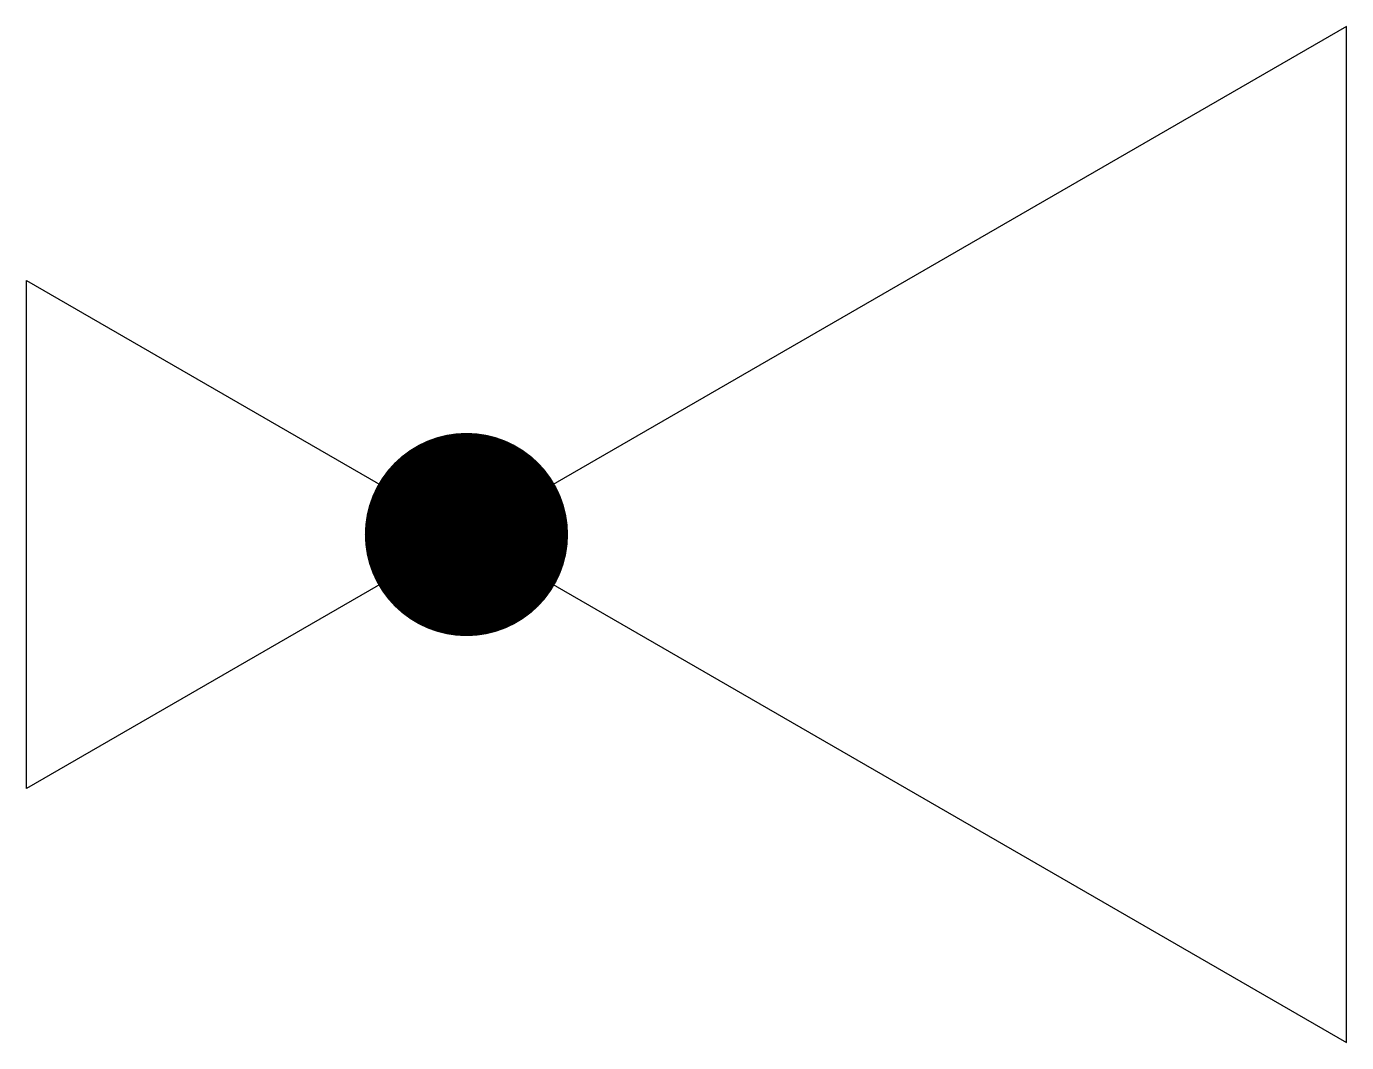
# Model space of a CAD drawing. Header units: millimetres. Extents: x -10129.725 to -10129.53, y 51.97 to 52.12.
import ezdxf

# ---------------------------------------------------------------- set-up
doc = ezdxf.new("R2010")
doc.units = ezdxf.units.MM
doc.header["$LTSCALE"] = 10
doc.layers.add('Tub_Válvulas', color=2, linetype='Continuous')

msp = doc.modelspace()

# ---------------------------------------------------------------- linework, layer by layer
at = {"layer": 'Tub_Válvulas'}
for points in [[(-10129.53033, 51.97011), (-10129.53033, 52.12011), (-10129.66024, 52.04511)], [(-10129.72519, 52.00761), (-10129.72519, 52.08261), (-10129.66024, 52.04511)]]:
    msp.add_lwpolyline(points, close=True, dxfattribs=at)
at = {"layer": 'Tub_Válvulas', "const_width": 0.015}
msp.add_lwpolyline([(-10129.66774, 52.04511, 1), (-10129.65274, 52.04511, 1)], format="xyb", close=True, dxfattribs=at)

doc.saveas('drawing.dxf')
